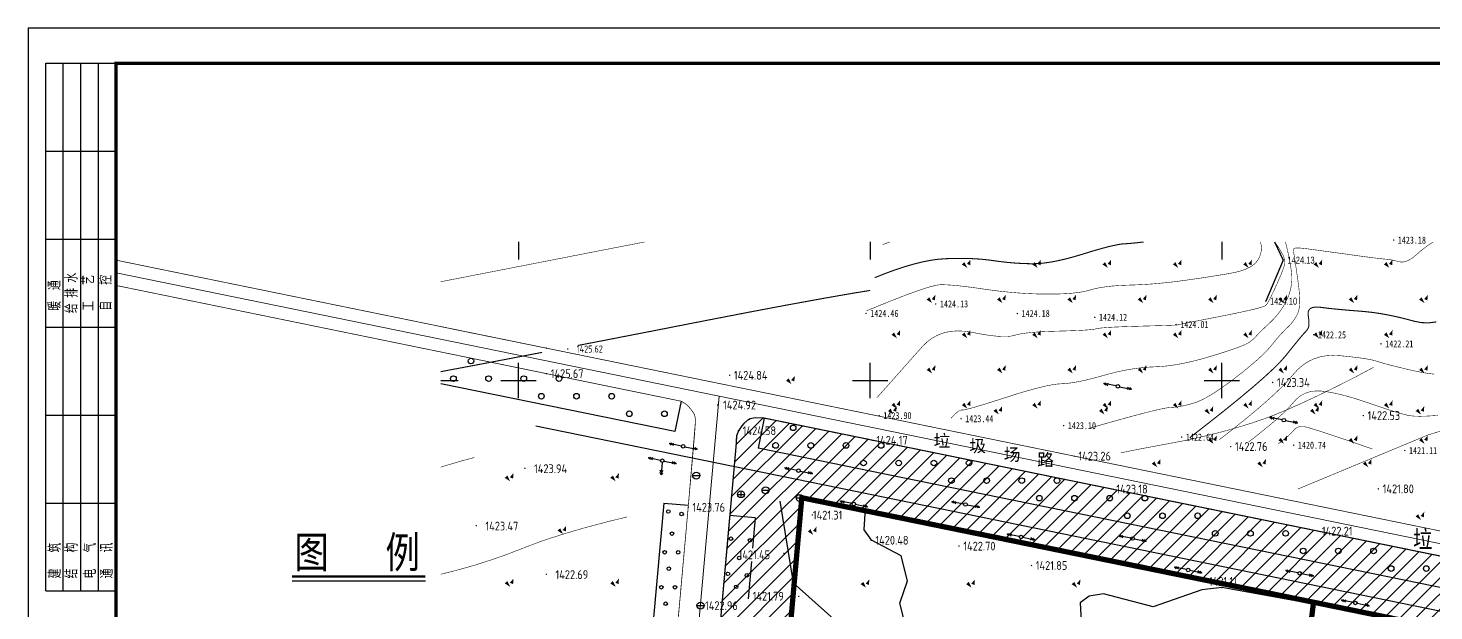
# Model space of a CAD drawing. Extents: x -2226 to 12369489, y -12501589 to 2275.
# Drawn here: x 5663292.6 to 5663692.3, y -6547572.9 to -6547407.2 of the extents above; entities that cross this region are included whole.
import ezdxf
from ezdxf.enums import TextEntityAlignment as Align

# ---------------------------------------------------------------- set-up
doc = ezdxf.new("R2010")
doc.units = 0
doc.header["$LTSCALE"] = 1000
doc.header["$MEASUREMENT"] = 0
for name, pattern in [('ACAD_ISO05W100', [34, 24, -3, 0.5, -3, 0.5, -3]), ('DASHDOT2', [0.5, 0.25, -0.125, 0, -0.125]), ('DIVIDE', [1.25, 0.5, -0.25, 0, -0.25, 0, -0.25])]:
    doc.linetypes.add(name, pattern=pattern)
doc.layers.get('0').update_dxf_attribs({"linetype": 'CONTINUOUS'})
for name, color, linetype in [('DLSS', 4, 'CONTINUOUS'), ('GCD', 8, 'CONTINUOUS'), ('PUB_TEXT', 7, 'CONTINUOUS'), ('PUB_TITLE', 7, 'CONTINUOUS'), ('周边地形图', 8, 'CONTINUOUS'), ('用地红线', 1, 'DIVIDE')]:
    doc.layers.add(name, color=color, linetype=linetype)
doc.layers.add('道路红线', color=1, linetype='CONTINUOUS', lineweight=0)
doc.styles.add('HT', font='simhei.ttf', dxfattribs={"width": 0.8})
doc.styles.add('HZ', font='', dxfattribs={"width": 0.8})
doc.styles.get("Standard").update_dxf_attribs({"font": 'GBENOR', "bigfont": 'GBCBIG'})
doc.styles.add('SZTH', font='', dxfattribs={"width": 0.8, "height": 3})
doc.styles.add('宋体', font='')
doc.styles.get('HZ').set_extended_font_data('SimSun')
doc.styles.get('SZTH').set_extended_font_data('FZZhongDengXian-Z07S')
doc.styles.get('宋体').set_extended_font_data('SimSun')

# ---------------------------------------------------------------- blocks, each defined once
blk = doc.blocks.new('$titleblk$00000095')
for p, q in [((-150, 20), (-150, 0)), ((-150, 20), (0, 20)), ((-125, 20), (-125, 0)), ((-100, 20), (-100, 0)), ((-75, 20), (-75, 0)), ((-75, 20), (-75, 0)), ((-50, 20), (-50, 0)), ((-25, 20), (-25, 0)), ((0, 20), (0, 0)), ((-150, 15), (-75, 15)), ((-75, 15), (0, 15)), ((-150, 10), (-75, 10)), ((-75, 10), (0, 10)), ((-150, 5), (-75, 5)), ((-75, 5), (0, 5))]:
    blk.add_line(p, q)
at = {"width": 0.8}
for s, p in [('建   筑', (-146.45, 15.65)), ('暖  通', (-70.35, 15.73)), ('结   构', (-146.45, 10.91)), ('给 排 水', (-71.03, 10.9)), ('电   气', (-146.45, 5.65)), ('工   艺', (-70.35, 6.13)), ('通   讯', (-146.45, 0.88)), ('自   控', (-70.35, 1.24))]:
    blk.add_text(s, height=3.509, dxfattribs=at).set_placement(p)
blk = doc.blocks.new('GC200')
at = {"linetype": 'Continuous', "const_width": 0.2, "flags": 128}
blk.add_lwpolyline([(-0.1, 0, 1), (0.1, 0, 1)], format="xyb", close=True, dxfattribs=at)
blk = doc.blocks.new('gc170')
at = {"linetype": 'Continuous'}
blk.add_circle((0, 0), 0.5, dxfattribs=at)
blk = doc.blocks.new('gc043')
for p, q in [((-1, 0), (1, 0)), ((0, -1), (0, 1))]:
    blk.add_line(p, q)
blk.add_circle((0, 0), 1)
blk = doc.blocks.new('GC042')
blk.add_line((-1, 0), (1, 0))
blk.add_circle((0, 0), 1)
blk = doc.blocks.new('gc090')
for points in [[(-1.02, 0.41, 1, 0, 0), (0.15, -0.9, 0, 0, 0)], [(1.07, 1.45, 0, 1, 0), (0.52, 0.05, 1, 1, 0)]]:
    blk.add_lwpolyline(points, format="xyseb")
blk = doc.blocks.new('gc013a')
at = {"linetype": 'Continuous'}
blk.add_line((0.5, 0), (4, 0), dxfattribs=at)
at = {"linetype": 'Continuous', "flags": 128}
for points in [[(2.77, 0.35), (3.38, 0), (2.77, -0.35)], [(3.39, 0.35), (4, 0), (3.39, -0.35)]]:
    blk.add_lwpolyline(points, dxfattribs=at)
blk = doc.blocks.new('gc122')
blk.add_circle((0, 0), 0.8)

msp = doc.modelspace()

# ---------------------------------------------------------------- hatches: boundary and pattern name
at = {"layer": 'PUB_TEXT'}
h = msp.add_hatch(dxfattribs=at)
h.set_pattern_fill('ANSI31', color=62, scale=2, style=0)
h.set_pattern_definition([(45, (5659762.3015, -6542474.5832), (-2.245064, 2.245064), [])])
h.paths.add_polyline_path([(5663473.99, -6547974.44), (5663811.29, -6548013.16), (5663803.53, -6548018.87), (5663798.4, -6548024.15), (5663793.4, -6548031.23), (5663457.36, -6547992.66), (5663455.09, -6547991.63), (5663453.92, -6547990.57), (5663452.92, -6547988.73), (5663452.74, -6547987.81), (5663493.87, -6547525.21), (5663494.28, -6547522.42), (5663495.13, -6547520.82), (5663496.36, -6547519.38), (5663497.42, -6547518.57), (5663499.28, -6547518), (5663502.79, -6547518.35), (5664257.18, -6547672.12), (5664260.62, -6547675.58), (5664263.78, -6547680.43), (5664265.2, -6547683.16), (5664266.64, -6547686.39), (5664267.08, -6547688.5), (5664267.32, -6547692.27), (5664267.25, -6547694.09), (5664234.43, -6547954.44), (5664230.47, -6547954.27), (5664222.81, -6547955.85), (5664215.94, -6547959.91), (5664213.24, -6547962.58), (5664247.31, -6547692.36), (5664246.5, -6547690.54), (5663512.56, -6547540.76)])

# ---------------------------------------------------------------- linework, layer by layer
at = {"layer": 'DLSS', "linetype": 'Continuous', "const_width": 0.2, "flags": 128}
for points in [[(5663317.59, -6547473.21), (5663532, -6547517.05)], [(5663478.24, -6547513.31), (5663317.59, -6547480.4)], [(5663499.28, -6547518), (5663501.85, -6547518.16), (5663532, -6547524.31)], [(5663532, -6547517.05), (5663534.49, -6547517.56), (5663591.15, -6547529.15)], [(5663449.46, -6547888.01), (5663480.26, -6547543.48), (5663482.31, -6547519.18)], [(5663493.87, -6547525.21), (5663458.45, -6547922.35)], [(5663532, -6547524.31), (5663601.94, -6547538.58)], [(5663591.15, -6547529.15), (5663702.03, -6547551.83)], [(5663601.94, -6547538.58), (5663660.37, -6547550.51)], [(5663492.06, -6547545.35), (5663492.05, -6547545.47), (5663489.91, -6547569.54)], [(5663660.37, -6547550.51), (5663701.06, -6547558.82)]]:
    msp.add_lwpolyline(points, dxfattribs=at)
for points in [[(5663482.31, -6547519.18, 0.058298), (5663482.17, -6547517.6, 0.091953), (5663481.78, -6547516.65, 0.026309), (5663481.02, -6547515.61, 0.025029), (5663480.11, -6547514.59, 0.047385), (5663479.39, -6547513.99, 0.033384), (5663478.24, -6547513.31)], [(5663493.87, -6547525.21, -0.062485), (5663494.01, -6547523.14, -0.085205), (5663494.55, -6547521.71, -0.043488), (5663495.78, -6547519.98, -0.055374), (5663497, -6547518.84, -0.07301), (5663497.88, -6547518.36, -0.049948), (5663499.28, -6547518)]]:
    msp.add_lwpolyline(points, format="xyb", dxfattribs=at)
at = {"layer": 'PUB_TITLE', "color": 3}
msp.add_line((5663367.65, -6547564.38), (5663405.54, -6547564.38), dxfattribs=at)
at = {"layer": 'PUB_TITLE'}
msp.add_lwpolyline([(5663292.59, -6548248.25), (5664481.59, -6548248.25), (5664481.59, -6547407.25), (5663292.59, -6547407.25)], close=True, dxfattribs=at)
at = {"layer": 'PUB_TITLE', "const_width": 1}
msp.add_lwpolyline([(5663317.59, -6548238.25), (5664471.59, -6548238.25), (5664471.59, -6547417.25), (5663317.59, -6547417.25)], close=True, dxfattribs=at)
at = {"layer": 'PUB_TITLE', "color": 3, "const_width": 0.64}
msp.add_lwpolyline([(5663367.63, -6547563.17), (5663405.54, -6547563.17)], dxfattribs=at)
at = {"layer": '周边地形图'}
for p, q in [((5663432, -6547468.05), (5663432, -6547473.05)), ((5663532, -6547468.05), (5663532, -6547473.05)), ((5663632, -6547468.05), (5663632, -6547473.05)), ((5663432, -6547512.41), (5663432, -6547502.41)), ((5663532, -6547512.41), (5663532, -6547502.41)), ((5663632, -6547512.41), (5663632, -6547502.41)), ((5663409.89, -6547507.41), (5663414.89, -6547507.41)), ((5663427, -6547507.41), (5663437, -6547507.41)), ((5663527, -6547507.41), (5663537, -6547507.41)), ((5663627, -6547507.41), (5663637, -6547507.41))]:
    msp.add_line(p, q, dxfattribs=at)
for points, const_width in [([(5663467.84, -6547468.05), (5663459.43, -6547469.68), (5663440.14, -6547473.45), (5663422.92, -6547476.81), (5663409.89, -6547479.35)], 0.15), ([(5663531.02, -6547487.59), (5663535.15, -6547485.9), (5663538.84, -6547484.42), (5663542.09, -6547483.16), (5663544.9, -6547482.13), (5663547.27, -6547481.32), (5663549.21, -6547480.73), (5663550.7, -6547480.36), (5663551.75, -6547480.21), (5663552.67, -6547480.19), (5663553.78, -6547480.23), (5663555.07, -6547480.31), (5663556.54, -6547480.44), (5663558.19, -6547480.61), (5663560.03, -6547480.84), (5663562.04, -6547481.11), (5663564.24, -6547481.43), (5663566.52, -6547481.75), (5663568.79, -6547482.03), (5663571.03, -6547482.27), (5663573.26, -6547482.47), (5663575.47, -6547482.63), (5663577.66, -6547482.75), (5663579.84, -6547482.83), (5663581.99, -6547482.86), (5663584.07, -6547482.86), (5663586, -6547482.81), (5663587.77, -6547482.73), (5663589.4, -6547482.61), (5663590.89, -6547482.44), (5663592.22, -6547482.24), (5663593.41, -6547482), (5663594.45, -6547481.71), (5663595.47, -6547481.43), (5663596.6, -6547481.17), (5663597.85, -6547480.95), (5663599.2, -6547480.75), (5663600.66, -6547480.59), (5663602.24, -6547480.46), (5663603.93, -6547480.37), (5663605.72, -6547480.3), (5663607.57, -6547480.24), (5663609.42, -6547480.15), (5663611.27, -6547480.04), (5663613.12, -6547479.9), (5663614.96, -6547479.73), (5663616.8, -6547479.55), (5663618.64, -6547479.33), (5663620.47, -6547479.09), (5663622.3, -6547478.84), (5663624.1, -6547478.58), (5663625.88, -6547478.32), (5663627.63, -6547478.06), (5663629.36, -6547477.79), (5663631.08, -6547477.51), (5663632.76, -6547477.23), (5663634.43, -6547476.95), (5663636, -6547476.63), (5663637.42, -6547476.25), (5663638.67, -6547475.81), (5663639.77, -6547475.31), (5663640.7, -6547474.74), (5663641.47, -6547474.11), (5663642.09, -6547473.41), (5663642.54, -6547472.65), (5663642.87, -6547471.88), (5663643.09, -6547471.12), (5663643.22, -6547470.38), (5663643.25, -6547469.66), (5663643.18, -6547468.96), (5663643.02, -6547468.29), (5663642.93, -6547468.05)], 0.15), ([(5663533.29, -6547478.2), (5663536.24, -6547477.02), (5663539.07, -6547475.98), (5663541.77, -6547475.09), (5663544.33, -6547474.34), (5663546.76, -6547473.74), (5663549.05, -6547473.28), (5663551.22, -6547472.97), (5663553.25, -6547472.81), (5663555.18, -6547472.74), (5663557.05, -6547472.71), (5663558.85, -6547472.72), (5663560.59, -6547472.76), (5663562.26, -6547472.85), (5663563.87, -6547472.97), (5663565.42, -6547473.13), (5663566.9, -6547473.33), (5663568.34, -6547473.53), (5663569.78, -6547473.71), (5663571.2, -6547473.86), (5663572.61, -6547473.99), (5663574.01, -6547474.09), (5663575.39, -6547474.16), (5663576.77, -6547474.21), (5663578.14, -6547474.23), (5663579.55, -6547474.2), (5663581.08, -6547474.07), (5663582.71, -6547473.86), (5663584.46, -6547473.56), (5663586.32, -6547473.17), (5663588.29, -6547472.69), (5663590.37, -6547472.11), (5663592.56, -6547471.46), (5663594.71, -6547470.79), (5663596.67, -6547470.22), (5663598.43, -6547469.73), (5663600.01, -6547469.32), (5663601.38, -6547469.01), (5663602.57, -6547468.77), (5663603.56, -6547468.62), (5663604.36, -6547468.56), (5663605.25, -6547468.51), (5663606.51, -6547468.4), (5663608.14, -6547468.23), (5663609.72, -6547468.05)], 0.3), ([(5663533.9, -6547512.32), (5663535.74, -6547510.26), (5663537.5, -6547508.28), (5663539.2, -6547506.37), (5663540.84, -6547504.53), (5663542.4, -6547502.77), (5663543.9, -6547501.08), (5663545.33, -6547499.46), (5663546.7, -6547497.92), (5663548.09, -6547496.54), (5663549.59, -6547495.41), (5663551.21, -6547494.52), (5663552.94, -6547493.87), (5663554.79, -6547493.47), (5663556.75, -6547493.32), (5663558.83, -6547493.41), (5663561.02, -6547493.74), (5663563.17, -6547494.15), (5663565.14, -6547494.48), (5663566.92, -6547494.72), (5663568.51, -6547494.87), (5663569.92, -6547494.93), (5663571.13, -6547494.9), (5663572.17, -6547494.79), (5663573.01, -6547494.59), (5663573.86, -6547494.36), (5663574.91, -6547494.15), (5663576.16, -6547493.96), (5663577.61, -6547493.8), (5663579.26, -6547493.66), (5663581.11, -6547493.54), (5663583.16, -6547493.45), (5663585.41, -6547493.39), (5663587.64, -6547493.33), (5663589.62, -6547493.26), (5663591.35, -6547493.19), (5663592.85, -6547493.11), (5663594.09, -6547493.02), (5663595.09, -6547492.92), (5663595.85, -6547492.82), (5663596.36, -6547492.71), (5663596.89, -6547492.6), (5663597.7, -6547492.5), (5663598.79, -6547492.4), (5663600.16, -6547492.31), (5663601.81, -6547492.22), (5663603.75, -6547492.14), (5663605.96, -6547492.06), (5663608.46, -6547491.99), (5663610.93, -6547491.92), (5663613.08, -6547491.86), (5663614.91, -6547491.81), (5663616.42, -6547491.76), (5663617.61, -6547491.72), (5663618.48, -6547491.68), (5663619.02, -6547491.66), (5663619.24, -6547491.63), (5663619.49, -6547491.58), (5663620.11, -6547491.45), (5663621.1, -6547491.25), (5663622.45, -6547490.98), (5663624.18, -6547490.64), (5663626.28, -6547490.23), (5663628.75, -6547489.74), (5663631.6, -6547489.18), (5663634.45, -6547488.61), (5663636.94, -6547488.1), (5663639.08, -6547487.63), (5663640.87, -6547487.22), (5663642.3, -6547486.86), (5663643.37, -6547486.55), (5663644.1, -6547486.3), (5663644.46, -6547486.09), (5663644.68, -6547485.84), (5663644.95, -6547485.45), (5663645.26, -6547484.91), (5663645.63, -6547484.22), (5663646.05, -6547483.39), (5663646.53, -6547482.42), (5663647.05, -6547481.3), (5663647.62, -6547480.04), (5663648.19, -6547478.77), (5663648.67, -6547477.64), (5663649.07, -6547476.66), (5663649.39, -6547475.81), (5663649.64, -6547475.11), (5663649.81, -6547474.55), (5663649.89, -6547474.13), (5663649.9, -6547473.84), (5663649.87, -6547473.64), (5663649.84, -6547473.43), (5663649.8, -6547473.23), (5663649.76, -6547473.03), (5663649.72, -6547472.84), (5663649.68, -6547472.65), (5663649.64, -6547472.47), (5663649.59, -6547472.29), (5663649.51, -6547472.07), (5663649.37, -6547471.76), (5663649.15, -6547471.36), (5663648.87, -6547470.87), (5663648.53, -6547470.3), (5663648.11, -6547469.63), (5663647.63, -6547468.88), (5663647.1, -6547468.05)], 0.15), ([(5663535.55, -6547468.81), (5663537.34, -6547468.14), (5663537.63, -6547468.05)], 0.15), ([(5663555, -6547518.17), (5663555.54, -6547517.58), (5663556.04, -6547517.07), (5663556.5, -6547516.65), (5663556.91, -6547516.31), (5663557.29, -6547516.06), (5663557.62, -6547515.89), (5663557.91, -6547515.81), (5663558.16, -6547515.81), (5663558.55, -6547515.8), (5663559.27, -6547515.66), (5663560.33, -6547515.39), (5663561.72, -6547515.01), (5663563.44, -6547514.5), (5663565.5, -6547513.86), (5663567.88, -6547513.11), (5663570.6, -6547512.23), (5663573.37, -6547511.34), (5663575.91, -6547510.57), (5663578.22, -6547509.92), (5663580.3, -6547509.38), (5663582.14, -6547508.95), (5663583.76, -6547508.64), (5663585.15, -6547508.44), (5663586.3, -6547508.36), (5663587.4, -6547508.3), (5663588.61, -6547508.17), (5663589.94, -6547507.98), (5663591.39, -6547507.72), (5663592.95, -6547507.39), (5663594.63, -6547506.99), (5663596.43, -6547506.52), (5663598.34, -6547505.99), (5663600.29, -6547505.45), (5663602.2, -6547504.98), (5663604.08, -6547504.58), (5663605.92, -6547504.24), (5663607.72, -6547503.97), (5663609.48, -6547503.76), (5663611.21, -6547503.62), (5663612.9, -6547503.54), (5663614.61, -6547503.45), (5663616.41, -6547503.28), (5663618.29, -6547503.03), (5663620.25, -6547502.69), (5663622.31, -6547502.27), (5663624.44, -6547501.77), (5663626.66, -6547501.18), (5663628.97, -6547500.51), (5663631.19, -6547499.82), (5663633.17, -6547499.19), (5663634.9, -6547498.61), (5663636.38, -6547498.09), (5663637.62, -6547497.62), (5663638.6, -6547497.2), (5663639.34, -6547496.83), (5663639.83, -6547496.52), (5663640.19, -6547496.25), (5663640.51, -6547495.99), (5663640.81, -6547495.74), (5663641.07, -6547495.51), (5663641.3, -6547495.3), (5663641.51, -6547495.1), (5663641.68, -6547494.91), (5663641.82, -6547494.75), (5663642, -6547494.55), (5663642.25, -6547494.27), (5663642.6, -6547493.92), (5663643.03, -6547493.5), (5663643.55, -6547492.99), (5663644.15, -6547492.42), (5663644.84, -6547491.76), (5663645.62, -6547491.03), (5663646.41, -6547490.26), (5663647.16, -6547489.45), (5663647.86, -6547488.63), (5663648.51, -6547487.78), (5663649.11, -6547486.91), (5663649.66, -6547486.01), (5663650.16, -6547485.09), (5663650.62, -6547484.15), (5663651.01, -6547483.19), (5663651.33, -6547482.22), (5663651.58, -6547481.25), (5663651.75, -6547480.27), (5663651.86, -6547479.28), (5663651.89, -6547478.28), (5663651.85, -6547477.28), (5663651.74, -6547476.27), (5663651.58, -6547475.26), (5663651.42, -6547474.28), (5663651.25, -6547473.31), (5663651.07, -6547472.37), (5663650.88, -6547471.44), (5663650.68, -6547470.54), (5663650.47, -6547469.65), (5663650.24, -6547468.78), (5663650.05, -6547468.05)], 0.15), ([(5663594.4, -6547520.97), (5663599.16, -6547519.61), (5663603.38, -6547518.43), (5663607.06, -6547517.42), (5663610.2, -6547516.6), (5663612.79, -6547515.95), (5663614.85, -6547515.49), (5663616.36, -6547515.2), (5663617.34, -6547515.09), (5663618.06, -6547515.06), (5663618.82, -6547514.98), (5663619.61, -6547514.88), (5663620.44, -6547514.73), (5663621.31, -6547514.56), (5663622.21, -6547514.34), (5663623.15, -6547514.1), (5663624.12, -6547513.81), (5663625.17, -6547513.44), (5663626.33, -6547512.92), (5663627.61, -6547512.26), (5663629, -6547511.45), (5663630.5, -6547510.49), (5663632.12, -6547509.39), (5663633.85, -6547508.14), (5663635.7, -6547506.75), (5663637.53, -6547505.33), (5663639.2, -6547503.98), (5663640.72, -6547502.71), (5663642.08, -6547501.53), (5663643.29, -6547500.42), (5663644.34, -6547499.39), (5663645.24, -6547498.44), (5663645.98, -6547497.56), (5663646.63, -6547496.75), (5663647.26, -6547495.99), (5663647.88, -6547495.28), (5663648.46, -6547494.61), (5663649.03, -6547493.98), (5663649.58, -6547493.41), (5663650.1, -6547492.88), (5663650.61, -6547492.39), (5663651.08, -6547491.93), (5663651.53, -6547491.44), (5663651.95, -6547490.95), (5663652.34, -6547490.44), (5663652.7, -6547489.91), (5663653.03, -6547489.38), (5663653.33, -6547488.82), (5663653.61, -6547488.26), (5663653.83, -6547487.61), (5663653.99, -6547486.8), (5663654.08, -6547485.84), (5663654.11, -6547484.72), (5663654.08, -6547483.45), (5663653.97, -6547482.02), (5663653.81, -6547480.43), (5663653.57, -6547478.69), (5663653.32, -6547476.98), (5663653.1, -6547475.48), (5663652.91, -6547474.2), (5663652.75, -6547473.12), (5663652.61, -6547472.26), (5663652.51, -6547471.62), (5663652.44, -6547471.19), (5663652.39, -6547470.97), (5663652.37, -6547470.85), (5663652.35, -6547470.74), (5663652.34, -6547470.62), (5663652.33, -6547470.5), (5663652.34, -6547470.38), (5663652.35, -6547470.26), (5663652.37, -6547470.14), (5663652.4, -6547470.01), (5663652.48, -6547469.9), (5663652.67, -6547469.82), (5663652.96, -6547469.77), (5663653.36, -6547469.74), (5663653.86, -6547469.75), (5663654.47, -6547469.79), (5663655.18, -6547469.86), (5663656, -6547469.95), (5663656.94, -6547470.08), (5663658.04, -6547470.22), (5663659.3, -6547470.39), (5663660.72, -6547470.59), (5663662.29, -6547470.8), (5663664.01, -6547471.04), (5663665.89, -6547471.3), (5663667.93, -6547471.58), (5663669.94, -6547471.86), (5663671.75, -6547472.11), (5663673.35, -6547472.32), (5663674.74, -6547472.5), (5663675.93, -6547472.65), (5663676.91, -6547472.76), (5663677.69, -6547472.85), (5663678.27, -6547472.9), (5663678.74, -6547472.94), (5663679.23, -6547473), (5663679.72, -6547473.07), (5663680.23, -6547473.16), (5663680.75, -6547473.26), (5663681.28, -6547473.38), (5663681.82, -6547473.51), (5663682.37, -6547473.66), (5663682.94, -6547473.76), (5663683.54, -6547473.74), (5663684.18, -6547473.6), (5663684.85, -6547473.35), (5663685.55, -6547472.98), (5663686.28, -6547472.5), (5663687.05, -6547471.9), (5663687.85, -6547471.18), (5663688.77, -6547470.37), (5663689.91, -6547469.5), (5663691.26, -6547468.56), (5663692.05, -6547468.05)], 0.15), ([(5663532, -6547481.82), (5663527.3, -6547482.58), (5663518.8, -6547484.06), (5663508.81, -6547485.88), (5663497.3, -6547488.05), (5663484.29, -6547490.57), (5663471.03, -6547493.17), (5663458.74, -6547495.56), (5663448.83, -6547497.48)], 0.3), ([(5663438.72, -6547499.43), (5663437.15, -6547499.73), (5663427.83, -6547501.52), (5663419.5, -6547503.11)], 0.3), ([(5663419.5, -6547503.11), (5663412.16, -6547504.49), (5663409.89, -6547504.92)], 0.3), ([(5663675.14, -6547503.65), (5663670.24, -6547506.29), (5663664.56, -6547509.16), (5663659.37, -6547511.69), (5663654.65, -6547513.9), (5663650.41, -6547515.78), (5663646.65, -6547517.33), (5663643.37, -6547518.55), (5663640.3, -6547519.58), (5663637.16, -6547520.55), (5663633.96, -6547521.48), (5663630.69, -6547522.36), (5663627.36, -6547523.18), (5663623.96, -6547523.96), (5663620.5, -6547524.68), (5663616.98, -6547525.35), (5663613.59, -6547525.97), (5663610.51, -6547526.55), (5663607.75, -6547527.08), (5663605.32, -6547527.57), (5663603.2, -6547528.01)], 0.15), ([(5663653.63, -6547538.27), (5663690.75, -6547522.84), (5663748.55, -6547505.73)], 0.15), ([(5663419.5, -6547529.31), (5663415.89, -6547530.27), (5663410.92, -6547531.74), (5663409.89, -6547532.08)], 0.15), ([(5663462.83, -6547546.23), (5663457.24, -6547547.59), (5663450.32, -6547549.44), (5663444.07, -6547551.28), (5663438.49, -6547553.13), (5663433.59, -6547554.98), (5663429.01, -6547556.75), (5663424.42, -6547558.38), (5663419.5, -6547559.94)], 0.15), ([(5663419.5, -6547559.94), (5663415.18, -6547561.18), (5663410.54, -6547562.36), (5663409.89, -6547562.5)], 0.15)]:
    msp.add_lwpolyline(points, dxfattribs=dict(at, const_width=const_width))
at = {"layer": '周边地形图', "flags": 128}
for points in [[(5663646.93, -6547468.05), (5663649.42, -6547473.21), (5663644.47, -6547484.86)], [(5663476.49, -6547521.89), (5663409.89, -6547508.34)], [(5663478.24, -6547513.31), (5663476.49, -6547521.89)], [(5663532, -6547539.86), (5663436.92, -6547520.38)], [(5663501.85, -6547518.16), (5663500.11, -6547526.7)], [(5663532, -6547533.21), (5663500.11, -6547526.7)], [(5664032, -6547635.28), (5663532, -6547533.21)], [(5663506.34, -6547541.76), (5663510.12, -6547564.95), (5663520.82, -6547574.55), (5663520.67, -6547592.87), (5663520.33, -6547613), (5663523.3, -6547627.6), (5663519.54, -6547637.7), (5663521.72, -6547666.3), (5663524.14, -6547686.63), (5663524.55, -6547687.05), (5663527.36, -6547698.06), (5663531.57, -6547707.41)], [(5663717.94, -6547577.96), (5663532, -6547539.86)], [(5663473.29, -6547542.25), (5663458.42, -6547707.41)], [(5663473.29, -6547542.25), (5663480.32, -6547542.86)], [(5663499.34, -6547546.48), (5663492.02, -6547545.83)], [(5663532, -6547552.29), (5663530.3, -6547549.9), (5663530.54, -6547545.24)], [(5663499.34, -6547546.48), (5663498.58, -6547555.09)], [(5663543.72, -6547583.91), (5663540.41, -6547570.75), (5663542.58, -6547564.35), (5663540.83, -6547557.25), (5663532.39, -6547552.84), (5663532, -6547552.29)], [(5663498.24, -6547558.84), (5663497.29, -6547569.54)], [(5663632.05, -6547566.31), (5663626.31, -6547566.89), (5663612.42, -6547571.74), (5663598.38, -6547568.11), (5663594.22, -6547568.71), (5663591.71, -6547570.6), (5663592.53, -6547586.46), (5663589.64, -6547593.75), (5663583.68, -6547600.38), (5663581.87, -6547616.09), (5663578.51, -6547616.33), (5663578.06, -6547618.51)], [(5663684.21, -6547575.9), (5663683.06, -6547575.59), (5663631.95, -6547566.31)]]:
    msp.add_lwpolyline(points, dxfattribs=at)
for points, const_width in [([(5663622.85, -6547523.69), (5663628.19, -6547519.54), (5663632.98, -6547515.75), (5663637.22, -6547512.31), (5663640.91, -6547509.22), (5663644.04, -6547506.48), (5663646.63, -6547504.09), (5663648.66, -6547502.06), (5663650.13, -6547500.38), (5663651.27, -6547498.96), (5663652.27, -6547497.71), (5663653.15, -6547496.63), (5663653.9, -6547495.72), (5663654.52, -6547494.97), (5663655.01, -6547494.4), (5663655.36, -6547493.99), (5663655.59, -6547493.75), (5663655.75, -6547493.6), (5663655.9, -6547493.43), (5663656.04, -6547493.27), (5663656.17, -6547493.1), (5663656.29, -6547492.92), (5663656.4, -6547492.74), (5663656.51, -6547492.56), (5663656.6, -6547492.37), (5663656.67, -6547492.15), (5663656.72, -6547491.86), (5663656.75, -6547491.51), (5663656.75, -6547491.1), (5663656.73, -6547490.63), (5663656.69, -6547490.09), (5663656.63, -6547489.49), (5663656.54, -6547488.83), (5663656.5, -6547488.19), (5663656.61, -6547487.66), (5663656.86, -6547487.23), (5663657.24, -6547486.9), (5663657.77, -6547486.67), (5663658.43, -6547486.55), (5663659.23, -6547486.54), (5663660.17, -6547486.63), (5663661.23, -6547486.77), (5663662.38, -6547486.91), (5663663.62, -6547487.04), (5663664.96, -6547487.18), (5663666.4, -6547487.31), (5663667.92, -6547487.45), (5663669.54, -6547487.58), (5663671.26, -6547487.71), (5663673.04, -6547487.87), (5663674.86, -6547488.08), (5663676.73, -6547488.35), (5663678.63, -6547488.68), (5663680.57, -6547489.06), (5663682.54, -6547489.51), (5663684.56, -6547490.01), (5663686.62, -6547490.56), (5663688.71, -6547490.97), (5663690.83, -6547491.04), (5663692.96, -6547490.77)], 0.3), ([(5663439.89, -6547498.22), (5663409.89, -6547492.1)], 0.2), ([(5663428.5, -6547503.11), (5663409.89, -6547499.31)], 0.2), ([(5663439.89, -6547498.22), (5663463.81, -6547503.11)], 0.2), ([(5663631.23, -6547524.29), (5663635.08, -6547521.29), (5663638.58, -6547518.49), (5663641.74, -6547515.88), (5663644.54, -6547513.46), (5663646.99, -6547511.24), (5663649.1, -6547509.21), (5663650.85, -6547507.38), (5663652.25, -6547505.75), (5663653.53, -6547504.32), (5663654.92, -6547503.11), (5663656.41, -6547502.11), (5663658, -6547501.33), (5663659.7, -6547500.76), (5663661.51, -6547500.41), (5663663.42, -6547500.28), (5663665.43, -6547500.36), (5663667.41, -6547500.55), (5663669.2, -6547500.75), (5663670.81, -6547500.95), (5663672.24, -6547501.14), (5663673.48, -6547501.35), (5663674.54, -6547501.55), (5663675.42, -6547501.76), (5663676.12, -6547501.97), (5663676.8, -6547502.19), (5663677.63, -6547502.44), (5663678.62, -6547502.72), (5663679.75, -6547503.02), (5663681.04, -6547503.35), (5663682.48, -6547503.7), (5663684.06, -6547504.08), (5663685.8, -6547504.49), (5663687.57, -6547504.88), (5663689.26, -6547505.19), (5663690.85, -6547505.44), (5663692.36, -6547505.62)], 0.15), ([(5663440.07, -6547505.49), (5663428.5, -6547503.11)], 0.2), ([(5663463.81, -6547503.11), (5663532, -6547517.05)], 0.2), ([(5663478.24, -6547513.31), (5663449.12, -6547507.34)], 0.2), ([(5663639.61, -6547524.89), (5663641.94, -6547523.08), (5663644.06, -6547521.38), (5663645.96, -6547519.81), (5663647.66, -6547518.35), (5663649.14, -6547517), (5663650.41, -6547515.78), (5663651.47, -6547514.67), (5663652.32, -6547513.69), (5663653.09, -6547512.82), (5663653.93, -6547512.09), (5663654.83, -6547511.49), (5663655.8, -6547511.01), (5663656.82, -6547510.67), (5663657.91, -6547510.46), (5663659.07, -6547510.38), (5663660.28, -6547510.43), (5663661.58, -6547510.58), (5663662.98, -6547510.81), (5663664.48, -6547511.11), (5663666.07, -6547511.49), (5663667.77, -6547511.94), (5663669.56, -6547512.46), (5663671.46, -6547513.06), (5663673.45, -6547513.73), (5663675.41, -6547514.41), (5663677.22, -6547515.02), (5663678.87, -6547515.57), (5663680.37, -6547516.05), (5663681.71, -6547516.46), (5663682.89, -6547516.81), (5663683.92, -6547517.09), (5663684.8, -6547517.31), (5663685.7, -6547517.46), (5663686.82, -6547517.56), (5663688.15, -6547517.59), (5663689.7, -6547517.57), (5663691.46, -6547517.48), (5663693.43, -6547517.34)], 0.15), ([(5663499.28, -6547518), (5663501.85, -6547518.16), (5663532, -6547524.31)], 0.2), ([(5663532, -6547517.05), (5663534.49, -6547517.56), (5663591.15, -6547529.15)], 0.2), ([(5663482.07, -6547522.85), (5663482.31, -6547519.18)], 0.2), ([(5663648, -6547525.5), (5663648.8, -6547524.87), (5663649.53, -6547524.28), (5663650.19, -6547523.74), (5663650.78, -6547523.23), (5663651.29, -6547522.77), (5663651.73, -6547522.35), (5663652.09, -6547521.96), (5663652.39, -6547521.62), (5663652.65, -6547521.32), (5663652.94, -6547521.07), (5663653.25, -6547520.86), (5663653.59, -6547520.7), (5663653.94, -6547520.58), (5663654.32, -6547520.51), (5663654.72, -6547520.48), (5663655.14, -6547520.5), (5663655.82, -6547520.63), (5663657.01, -6547520.96), (5663658.71, -6547521.47), (5663660.91, -6547522.18), (5663663.62, -6547523.07), (5663666.84, -6547524.15), (5663670.56, -6547525.43), (5663674.78, -6547526.89)], 0.15), ([(5663476.98, -6547579.91), (5663480.26, -6547543.48), (5663482.07, -6547522.85)], 0.2), ([(5663493.87, -6547525.21), (5663492.4, -6547541.6)], 0.2), ([(5663532, -6547524.31), (5663532.57, -6547524.42), (5663533.71, -6547524.65)], 0.2), ([(5663541.75, -6547526.3), (5663601.94, -6547538.58)], 0.2), ([(5663599.25, -6547530.81), (5663702.03, -6547551.83)], 0.2), ([(5663609.74, -6547540.18), (5663660.37, -6547550.51)], 0.2), ([(5663492.06, -6547545.35), (5663492.05, -6547545.47), (5663489.91, -6547569.54)], 0.2), ([(5663668.24, -6547552.12), (5663701.06, -6547558.82)], 0.2)]:
    msp.add_lwpolyline(points, dxfattribs=dict(at, const_width=const_width))
at = {"layer": '周边地形图', "const_width": 0.2, "flags": 128}
for points in [[(5663439.87, -6547505.47, 1), (5663440.07, -6547505.47, 1)], [(5663646.35, -6547507.99, 1), (5663646.55, -6547507.99, 1)], [(5663488.51, -6547514.4, 1), (5663488.71, -6547514.4, 1)], [(5663672.12, -6547517.4, 1), (5663672.32, -6547517.4, 1)], [(5663494.45, -6547521.71, 1), (5663494.65, -6547521.71, 1)], [(5663532.47, -6547524.42, 1), (5663532.67, -6547524.42, 1)], [(5663634.42, -6547526.2, 1), (5663634.62, -6547526.2, 1)], [(5663589.9, -6547528.93, 1), (5663590.1, -6547528.93, 1)], [(5663433.73, -6547532.39, 1), (5663433.93, -6547532.39, 1)], [(5663676.4, -6547538.23, 1), (5663676.6, -6547538.23, 1)], [(5663600.69, -6547538.3, 1), (5663600.89, -6547538.3, 1)], [(5663480.16, -6547543.48, 1), (5663480.36, -6547543.48, 1)], [(5663515.45, -6547545.62, 1), (5663515.65, -6547545.62, 1)], [(5663419.89, -6547548.71, 1), (5663420.09, -6547548.71, 1)], [(5663659.12, -6547550.24, 1), (5663659.32, -6547550.24, 1)], [(5663532.19, -6547552.84, 1), (5663532.39, -6547552.84, 1)], [(5663532.19, -6547552.84, 1), (5663532.39, -6547552.84, 1)], [(5663507.37, -6547556.56, 1), (5663507.57, -6547556.56, 1)], [(5663557.18, -6547554.51, 1), (5663557.38, -6547554.51, 1)], [(5663577.77, -6547560.02, 1), (5663577.97, -6547560.02, 1)], [(5663439.8, -6547562.5, 1), (5663440, -6547562.5, 1)], [(5663511.61, -6547568.75, 1), (5663511.81, -6547568.75, 1)], [(5663631.85, -6547566.31, 1), (5663632.05, -6547566.31, 1)], [(5663483.76, -6547571.42, 1), (5663483.96, -6547571.42, 1)]]:
    msp.add_lwpolyline(points, format="xyb", close=True, dxfattribs=at)
for points in [[(5663482.31, -6547519.18, 0.058298), (5663482.17, -6547517.6, 0.091953), (5663481.78, -6547516.65, 0.026309), (5663481.02, -6547515.61, 0.025029), (5663480.11, -6547514.59, 0.047385), (5663479.39, -6547513.99, 0.033384), (5663478.24, -6547513.31)], [(5663493.87, -6547525.21, -0.062485), (5663494.01, -6547523.14, -0.085205), (5663494.55, -6547521.71, -0.043488), (5663495.78, -6547519.98, -0.055374), (5663497, -6547518.84, -0.07301), (5663497.88, -6547518.36, -0.049948), (5663499.28, -6547518)]]:
    msp.add_lwpolyline(points, format="xyb", dxfattribs=at)
at = {"layer": '用地红线', "color": 1, "linetype": 'ACAD_ISO05W100', "ltscale": 0.4}
for p, q in [((5663499.28, -6547518), (5663497.88, -6547518.36)), ((5663501.85, -6547518.16), (5663499.28, -6547518)), ((5663494.55, -6547521.71), (5663494.01, -6547523.14)), ((5663495.53, -6547520.28), (5663494.55, -6547521.71)), ((5663496.08, -6547519.65), (5663495.53, -6547520.28)), ((5663497, -6547518.84), (5663496.08, -6547519.65)), ((5663497.42, -6547518.57), (5663497, -6547518.84)), ((5663497.88, -6547518.36), (5663497.42, -6547518.57)), ((5663735.16, -6547565.78), (5663501.85, -6547518.16)), ((5663493.87, -6547525.21), (5663453.19, -6547982.57)), ((5663494.01, -6547523.14), (5663493.87, -6547525.21))]:
    msp.add_line(p, q, dxfattribs=at)
at = {"layer": '用地红线', "color": 1, "linetype": 'DIVIDE', "ltscale": 15, "const_width": 1.5}
msp.add_lwpolyline([(5664246.39, -6547690.34), (5663731.16, -6547585.38), (5663512.56, -6547540.76), (5663473.99, -6547974.44), (5664201.2, -6548057.92), (5664247.28, -6547693.07), (5664247.31, -6547692.63), (5664247.31, -6547692.1), (5664246.62, -6547690.74)], close=True, dxfattribs=at)
at = {"layer": '用地红线', "color": 4, "linetype": 'DIVIDE', "ltscale": 15, "const_width": 1.5}
for points in [[(5663512.56, -6547540.76), (5663658.06, -6547570.46), (5663605.21, -6547989.5), (5663473.99, -6547974.44)], [(5663658.06, -6547570.46), (5664246.39, -6547690.34), (5664247.31, -6547692.1), (5664237, -6547774.46), (5663641.16, -6547706.06), (5663658.06, -6547570.46)]]:
    msp.add_lwpolyline(points, close=True, dxfattribs=at)
at = {"layer": '道路红线', "linetype": 'DASHDOT2', "ltscale": 25}
for p, q in [((5663317.59, -6547476.81), (5664352.5, -6547688.57)), ((5663489.1, -6547511.9), (5663445.45, -6547997.32))]:
    msp.add_line(p, q, dxfattribs=at)

# ---------------------------------------------------------------- block references
at = {"layer": 'PUB_TITLE', "zscale": 0.001, "rotation": 90}
msp.add_blockref('$titleblk$00000095', (5663317.59, -6547417.25), dxfattribs=at)
at = {"layer": '周边地形图', "color": 8}
ref = msp.add_blockref('GC200', (5663680.82, -6547467.51), dxfattribs=dict(at, zscale=0.001))
ref.add_attrib('height', '1423.18', dxfattribs={"layer": 'GCD', "linetype": 'Continuous', "height": 2, "style": 'HZ', "width": 0.8}).set_placement((5663682.02, -6547467.51), align=Align.MIDDLE_LEFT)
at = {"layer": '周边地形图', "color": 8, "zscale": 0.001}
for name, p in [('gc090', (5663559.45, -6547474.51)), ('gc090', (5663579.45, -6547474.51)), ('gc090', (5663599.45, -6547474.51)), ('gc090', (5663619.45, -6547474.51)), ('gc090', (5663639.45, -6547474.51)), ('gc090', (5663659.45, -6547474.51)), ('gc090', (5663679.45, -6547474.51)), ('gc090', (5663549.45, -6547484.51)), ('gc090', (5663569.45, -6547484.51)), ('gc090', (5663589.45, -6547484.51)), ('gc090', (5663609.45, -6547484.51)), ('gc090', (5663629.45, -6547484.51)), ('gc090', (5663649.45, -6547484.51)), ('gc090', (5663669.45, -6547484.51)), ('gc090', (5663689.45, -6547484.51)), ('gc090', (5663539.45, -6547494.51)), ('gc090', (5663559.45, -6547494.51)), ('gc090', (5663579.45, -6547494.51)), ('gc090', (5663599.45, -6547494.51)), ('gc090', (5663619.45, -6547494.51)), ('gc090', (5663639.45, -6547494.51)), ('gc090', (5663659.45, -6547494.51)), ('gc090', (5663679.45, -6547494.51)), ('GC200', (5663439.89, -6547498.22)), ('gc122', (5663418.51, -6547501.89)), ('GC200', (5663446.02, -6547498.47)), ('gc122', (5663413.51, -6547506.89)), ('gc122', (5663423.51, -6547506.89)), ('gc122', (5663433.51, -6547506.89)), ('gc122', (5663443.51, -6547506.89)), ('GC200', (5663492.05, -6547505.95)), ('gc090', (5663509.47, -6547507.56)), ('gc090', (5663549.45, -6547504.51)), ('gc090', (5663569.45, -6547504.51)), ('gc090', (5663589.45, -6547504.51)), ('gc090', (5663609.45, -6547504.51)), ('gc090', (5663629.45, -6547504.51)), ('gc090', (5663649.45, -6547504.51)), ('gc090', (5663669.45, -6547504.51)), ('gc090', (5663689.45, -6547504.51)), ('gc170', (5663602.4, -6547509.08)), ('gc122', (5663438.51, -6547511.89)), ('gc122', (5663448.51, -6547511.89)), ('gc122', (5663458.51, -6547511.89)), ('gc090', (5663539.45, -6547514.51)), ('gc090', (5663559.45, -6547514.51)), ('gc090', (5663579.45, -6547514.51)), ('gc090', (5663599.45, -6547514.51)), ('gc090', (5663619.45, -6547514.51)), ('gc090', (5663639.45, -6547514.51)), ('gc090', (5663659.45, -6547514.51)), ('gc090', (5663679.45, -6547514.51)), ('gc122', (5663463.51, -6547516.89)), ('gc122', (5663473.51, -6547516.89)), ('gc090', (5663538.46, -6547516.18)), ('gc090', (5663568.46, -6547516.18)), ('gc090', (5663598.46, -6547516.18)), ('gc090', (5663628.46, -6547516.18)), ('gc090', (5663658.46, -6547516.18)), ('gc090', (5663688.46, -6547516.18)), ('gc122', (5663510.11, -6547520.88)), ('gc170', (5663649.6, -6547518.68)), ('gc170', (5663478.85, -6547526.15)), ('gc122', (5663505.11, -6547525.88)), ('gc122', (5663515.11, -6547525.88)), ('gc122', (5663525.11, -6547525.88)), ('gc122', (5663535.11, -6547525.88)), ('gc090', (5663629.45, -6547524.51)), ('gc090', (5663649.45, -6547524.51)), ('gc090', (5663669.45, -6547524.51)), ('gc090', (5663689.45, -6547524.51)), ('gc170', (5663472.92, -6547530.22)), ('gc170', (5663472.92, -6547530.22)), ('gc122', (5663530.11, -6547530.88)), ('gc122', (5663540.11, -6547530.88)), ('gc122', (5663550.11, -6547530.88)), ('gc122', (5663560.11, -6547530.88)), ('gc090', (5663613.46, -6547531.18)), ('gc090', (5663643.46, -6547531.18)), ('gc090', (5663673.46, -6547531.18)), ('gc090', (5663429.5, -6547535.18)), ('gc090', (5663459.5, -6547535.18)), ('GC042', (5663482.54, -6547534.46)), ('gc170', (5663511.64, -6547533.08)), ('GC042', (5663502.26, -6547538.63)), ('gc122', (5663555.11, -6547535.88)), ('gc122', (5663565.11, -6547535.88)), ('gc122', (5663575.11, -6547535.88)), ('gc122', (5663585.11, -6547535.88)), ('gc043', (5663495.28, -6547539.8)), ('GC042', (5663511.96, -6547540.81)), ('gc170', (5663527.36, -6547542.53)), ('gc122', (5663580.11, -6547540.88)), ('gc122', (5663590.11, -6547540.88)), ('gc122', (5663600.11, -6547540.88)), ('gc122', (5663610.11, -6547540.88)), ('gc170', (5663559.12, -6547542.67)), ('gc122', (5663605.11, -6547545.88)), ('gc122', (5663615.11, -6547545.88)), ('gc122', (5663625.11, -6547545.88)), ('gc090', (5663688.46, -6547546.18)), ('gc090', (5663444.5, -6547550.18)), ('gc090', (5663515.68, -6547550.42)), ('gc170', (5663574.88, -6547551.91)), ('gc170', (5663606.59, -6547552.34)), ('gc122', (5663630.11, -6547550.88)), ('gc122', (5663640.11, -6547550.88)), ('gc122', (5663650.11, -6547550.88)), ('gc122', (5663655.11, -6547555.88)), ('gc122', (5663665.11, -6547555.88)), ('gc122', (5663675.11, -6547555.88)), ('gc170', (5663622.41, -6547561.29)), ('gc170', (5663654.12, -6547562.22)), ('gc122', (5663680.11, -6547560.88)), ('gc122', (5663690.11, -6547560.88)), ('gc090', (5663429.5, -6547565.18)), ('gc090', (5663459.5, -6547565.18)), ('gc090', (5663530.68, -6547565.42)), ('gc090', (5663560.68, -6547565.42)), ('gc090', (5663590.68, -6547565.42)), ('GC042', (5663483.76, -6547571.42)), ('gc170', (5663669.94, -6547570.67))]:
    msp.add_blockref(name, p, dxfattribs=at)
at = {"layer": '周边地形图', "color": 8}
ref = msp.add_blockref('GC200', (5663649.42, -6547473.21), dxfattribs=dict(at, zscale=0.001))
ref.add_attrib('height', '1424.13', dxfattribs={"layer": 'GCD', "linetype": 'Continuous', "height": 2, "style": 'SZTH', "width": 0.8}).set_placement((5663650.62, -6547473.21), align=Align.MIDDLE_LEFT)
ref = msp.add_blockref('GC200', (5663550.65, -6547485.65), dxfattribs=dict(at, zscale=0.001))
ref.add_attrib('height', '1424.13', dxfattribs={"layer": 'GCD', "linetype": 'Continuous', "height": 2, "style": 'HZ', "width": 0.8}).set_placement((5663551.85, -6547485.65), align=Align.MIDDLE_LEFT)
ref = msp.add_blockref('GC200', (5663644.47, -6547484.86), dxfattribs=dict(at, zscale=0.001))
ref.add_attrib('height', '1424.10', dxfattribs={"layer": 'GCD', "linetype": 'Continuous', "height": 2, "style": 'SZTH', "width": 0.8}).set_placement((5663645.67, -6547484.86), align=Align.MIDDLE_LEFT)
ref = msp.add_blockref('GC200', (5663530.84, -6547488.35), dxfattribs=dict(at, zscale=0.001))
ref.add_attrib('height', '1424.46', dxfattribs={"layer": 'GCD', "linetype": 'Continuous', "height": 2, "style": 'HZ', "width": 0.8}).set_placement((5663532.04, -6547488.35), align=Align.MIDDLE_LEFT)
ref = msp.add_blockref('GC200', (5663573.86, -6547488.38), dxfattribs=dict(at, zscale=0.001))
ref.add_attrib('height', '1424.18', dxfattribs={"layer": 'GCD', "linetype": 'Continuous', "height": 2, "style": 'HZ', "width": 0.8}).set_placement((5663575.06, -6547488.38), align=Align.MIDDLE_LEFT)
ref = msp.add_blockref('GC200', (5663595.87, -6547489.45), dxfattribs=dict(at, zscale=0.001))
ref.add_attrib('height', '1424.12', dxfattribs={"layer": 'GCD', "linetype": 'Continuous', "height": 2, "style": 'HZ', "width": 0.8}).set_placement((5663597.07, -6547489.45), align=Align.MIDDLE_LEFT)
ref = msp.add_blockref('GC200', (5663618.98, -6547491.5), dxfattribs=dict(at, zscale=0.001))
ref.add_attrib('height', '1424.01', dxfattribs={"layer": 'GCD', "linetype": 'Continuous', "height": 2, "style": 'HZ', "width": 0.8}).set_placement((5663620.18, -6547491.5), align=Align.MIDDLE_LEFT)
ref = msp.add_blockref('GC200', (5663658.1, -6547494.43), dxfattribs=dict(at, zscale=0.001))
ref.add_attrib('height', '1422.25', dxfattribs={"layer": 'GCD', "linetype": 'Continuous', "height": 2, "style": 'HZ', "width": 0.8}).set_placement((5663659.3, -6547494.43), align=Align.MIDDLE_LEFT)
ref = msp.add_blockref('GC200', (5663677.25, -6547497), dxfattribs=dict(at, zscale=0.001))
ref.add_attrib('height', '1422.21', dxfattribs={"layer": 'GCD', "linetype": 'Continuous', "height": 2, "style": 'HZ', "width": 0.8}).set_placement((5663678.45, -6547497), align=Align.MIDDLE_LEFT)
at = {"layer": '周边地形图', "color": 8, "zscale": 0.001}
for name, p, rotation in [('gc013a', (5663602.4, -6547509.08), 169.0881185315384), ('gc013a', (5663602.4, -6547509.08), 348.5076257261725), ('gc013a', (5663649.6, -6547518.68), 169.0881185315384), ('gc013a', (5663649.6, -6547518.68), 348.5076257261725), ('gc013a', (5663478.85, -6547526.15), 168.5176789561199), ('gc013a', (5663478.85, -6547526.15), 348.8352724922779), ('gc013a', (5663472.92, -6547530.22), 168.5176789561199), ('gc013a', (5663472.92, -6547530.22), 348.8352724922779), ('gc013a', (5663472.92, -6547530.22), 264.9410146467361), ('gc013a', (5663511.64, -6547533.08), 168.5176789561199), ('gc013a', (5663511.64, -6547533.08), 348.8352724922779), ('gc013a', (5663527.36, -6547542.53), 168.5176789561199), ('gc013a', (5663559.12, -6547542.67), 168.5176789561199), ('gc170', (5663474.6, -6547544.65), 84.81798411676819), ('gc170', (5663478.38, -6547545.38), 84.92362745756222), ('gc013a', (5663527.36, -6547542.53), 348.8352724922779), ('gc013a', (5663559.12, -6547542.67), 348.8352724922779), ('gc170', (5663475.67, -6547550.95), 264.8705264077778), ('gc170', (5663492.45, -6547552.4), 84.92526961732766), ('gc170', (5663497.81, -6547552.86), 84.92526961732766), ('gc013a', (5663574.88, -6547551.91), 168.5176789561199), ('gc013a', (5663574.88, -6547551.91), 348.8352724922779), ('gc013a', (5663606.59, -6547552.34), 168.5176789561199), ('gc013a', (5663606.59, -6547552.34), 348.8352724922779), ('gc170', (5663473.55, -6547556.25), 84.81798411676819), ('gc170', (5663477.42, -6547556.26), 84.92362745756222), ('gc170', (5663494.74, -6547557.89), 264.9189837998187), ('gc170', (5663474.77, -6547560.91), 264.8705264077778), ('gc170', (5663491.56, -6547562.37), 84.92526961732766), ('gc013a', (5663622.41, -6547561.29), 168.5176789561199), ('gc013a', (5663622.41, -6547561.29), 348.8352724922779), ('gc013a', (5663654.12, -6547562.22), 168.5176789561199), ('gc013a', (5663654.12, -6547562.22), 348.8352724922779), ('gc170', (5663472.64, -6547566.21), 84.81798411676819), ('gc170', (5663476.53, -6547566.22), 84.92362745756222), ('gc170', (5663493.91, -6547566.08), 264.9189837998187), ('gc170', (5663496.93, -6547562.82), 84.92526961732766), ('gc013a', (5663669.94, -6547570.67), 168.5176789561199), ('gc170', (5663473.88, -6547570.87), 264.8705264077778), ('gc013a', (5663669.94, -6547570.67), 348.8352724922779)]:
    msp.add_blockref(name, p, dxfattribs=dict(at, rotation=rotation))
at = {"layer": '周边地形图', "color": 8}
ref = msp.add_blockref('GC200', (5663534.55, -6547517.38), dxfattribs=dict(at, zscale=0.001))
ref.add_attrib('height', '1423.90', dxfattribs={"layer": 'GCD', "linetype": 'Continuous', "height": 2, "style": 'HZ', "width": 0.8}).set_placement((5663535.75, -6547517.38), align=Align.MIDDLE_LEFT)
ref = msp.add_blockref('GC200', (5663557.84, -6547518.28), dxfattribs=dict(at, zscale=0.001))
ref.add_attrib('height', '1423.44', dxfattribs={"layer": 'GCD', "linetype": 'Continuous', "height": 2, "style": 'HZ', "width": 0.8}).set_placement((5663559.04, -6547518.28), align=Align.MIDDLE_LEFT)
ref = msp.add_blockref('GC200', (5663587.01, -6547520.25), dxfattribs=dict(at, zscale=0.001))
ref.add_attrib('height', '1423.10', dxfattribs={"layer": 'GCD', "linetype": 'Continuous', "height": 2, "style": 'HZ', "width": 0.8}).set_placement((5663588.21, -6547520.25), align=Align.MIDDLE_LEFT)
ref = msp.add_blockref('GC200', (5663620.58, -6547523.52), dxfattribs=dict(at, zscale=0.001))
ref.add_attrib('height', '1422.64', dxfattribs={"layer": 'GCD', "linetype": 'Continuous', "height": 2, "style": 'HZ', "width": 0.8}).set_placement((5663621.78, -6547523.52), align=Align.MIDDLE_LEFT)
ref = msp.add_blockref('GC200', (5663652.42, -6547525.81), dxfattribs=dict(at, zscale=0.001))
ref.add_attrib('height', '1420.74', dxfattribs={"layer": 'GCD', "linetype": 'Continuous', "height": 2, "style": 'HZ', "width": 0.8}).set_placement((5663653.62, -6547525.81), align=Align.MIDDLE_LEFT)
ref = msp.add_blockref('GC200', (5663684.01, -6547527.33), dxfattribs=dict(at, zscale=0.001))
ref.add_attrib('height', '1421.11', dxfattribs={"layer": 'GCD', "linetype": 'Continuous', "height": 2, "style": 'HZ', "width": 0.8}).set_placement((5663685.21, -6547527.33), align=Align.MIDDLE_LEFT)

# ---------------------------------------------------------------- texts
at = {"layer": 'PUB_TEXT', "color": 0, "linetype": 'Continuous', "style": 'HT', "width": 0.8}
for s, p in [('图', (5663368.28, -6547560.73)), ('例', (5663394.21, -6547560.73))]:
    msp.add_text(s, height=8.96, dxfattribs=at).set_placement(p)
at = {"layer": 'PUB_TEXT', "insert": (5663686.36, -6547550.03), "char_height": 5, "width": 15.5433, "attachment_point": 1, "style": 'HZ'}
msp.add_mtext('垃', dxfattribs=at)
at = {"layer": '周边地形图'}
for s, height, p in [('1425.62', 2, (5663452.27, -6547498.47)), ('1424.92', 2.5, (5663494.86, -6547514.4)), ('1423.94', 2.5, (5663441.13, -6547532.49)), ('1423.47', 2.5, (5663427.28, -6547548.81)), ('1422.69', 2.5, (5663447.19, -6547562.6))]:
    msp.add_text(s, height=height, dxfattribs=at).set_placement(p, align=Align.MIDDLE)
for s, p in [('1425.67', (5663441.17, -6547505.47)), ('1424.84', (5663493.25, -6547505.95)), ('1423.34', (5663647.65, -6547507.99)), ('1422.53', (5663673.42, -6547517.4)), ('1424.58', (5663495.75, -6547521.71)), ('1424.17', (5663533.77, -6547524.42)), ('1422.76', (5663635.72, -6547526.2)), ('1423.26', (5663591.2, -6547528.93)), ('1423.18', (5663601.99, -6547538.3)), ('1421.80', (5663677.7, -6547538.23)), ('1423.76', (5663481.46, -6547543.48)), ('1421.31', (5663515.7, -6547545.7)), ('1422.21', (5663660.42, -6547550.24)), ('1420.48', (5663533.49, -6547552.84)), ('1422.70', (5663558.48, -6547554.51)), ('1421.45', (5663494.58, -6547556.97)), ('1421.85', (5663579.07, -6547560.02)), ('1421.11', (5663628.31, -6547564.56)), ('1421.79', (5663498.59, -6547568.75)), ('1422.96', (5663485.06, -6547571.42))]:
    msp.add_text(s, height=2.5, dxfattribs=at).set_placement(p, align=Align.MIDDLE_LEFT)
at = {"layer": '周边地形图', "char_height": 3.5, "width": 15.5433, "attachment_point": 1, "style": '宋体'}
for s, insert in [('垃', (5663550.03, -6547522.83)), ('圾', (5663560.19, -6547524.25)), ('场', (5663569.97, -6547526.73)), ('路', (5663579.5, -6547528.18))]:
    msp.add_mtext(s, dxfattribs=dict(at, insert=insert))

doc.saveas('drawing.dxf')
